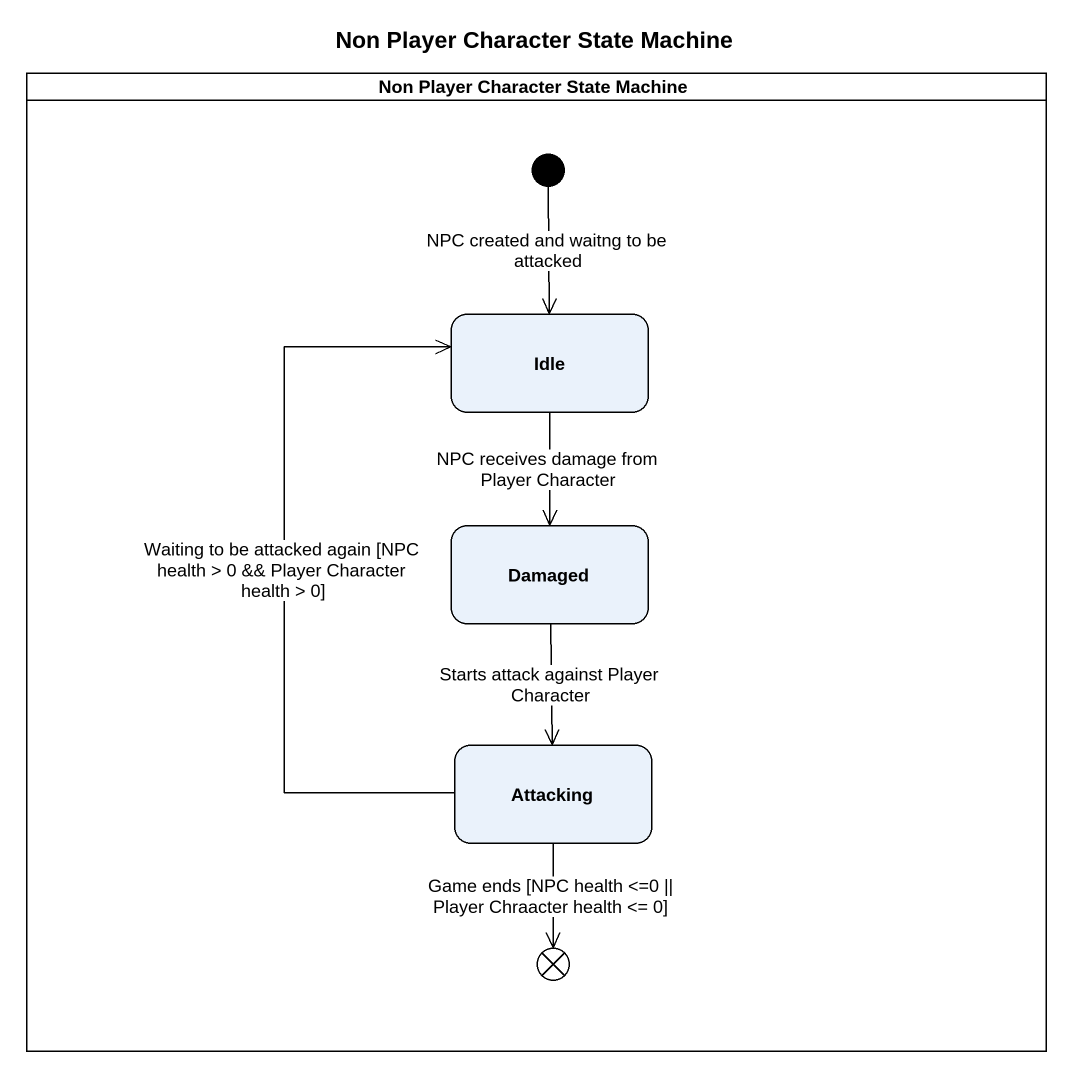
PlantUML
@startuml
title Non Player Character State Machine
hide empty description
state "Non Player Character State Machine" as Non_Player_Character_State <<partition>> {
  state Idle
  state Damaged
  state Attacking
  state exit1 <<exitPoint>>
  [*] --> Idle : NPC created and waitng to be attacked
}
Idle --> Damaged : NPC receives damage from Player Character
Damaged --> Attacking : Starts attack against Player Character
Attacking -up-> Idle : Waiting to be attacked again [NPC health > 0 && Player Character health > 0]
Attacking --> exit1 : Game ends [NPC health <=0 || Player Chraacter health <= 0]
@enduml
